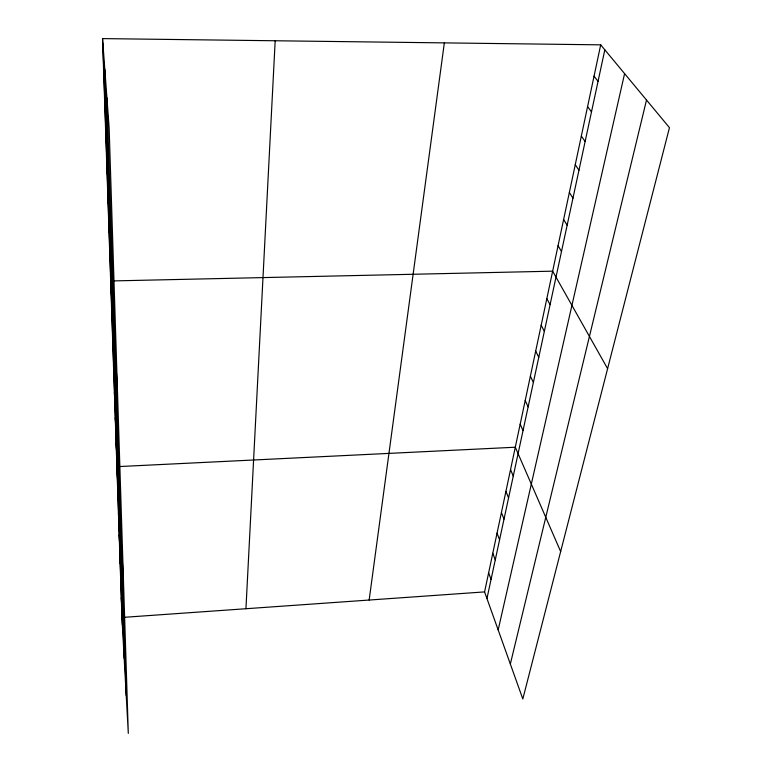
<?xml version="1.0" encoding="UTF-8"?>
<svg xmlns="http://www.w3.org/2000/svg" width="772" height="772" viewBox="0 0 772 772"><rect width="100%" height="100%" fill="white"/><g stroke="black" fill="none" stroke-linecap="round" stroke-linejoin="round"><path stroke-width="1.16" d="M245.94 608.722L275.179 40.762M369.161 600.037L444.344 42.885M600.693 44.844L669.459 127.67L522.818 698.988L484.584 591.902L600.693 44.844L102.541 38.6L121.937 617.465L128.306 733.4L109.141 127.805L102.541 38.6M486.958 598.541L604.823 49.823M498.172 629.942L624.596 73.639M510.34 664.045L646.511 100.032M124.34 617.301L484.584 591.902M114.237 280.892L552.656 271.175L607.603 368.678M594.035 76.196L598.049 81.33M587.579 106.604L591.497 111.882M581.326 136.084L585.128 141.498M575.256 164.706L578.961 170.236M569.36 192.489L572.969 198.134M563.628 219.47L567.15 225.221M558.059 245.689L561.495 251.537M546.827 298.619L550.089 304.65M541.182 325.253L544.347 331.362M535.691 351.086L538.779 357.272M530.374 376.176L533.375 382.43M525.201 400.533L528.135 406.854M520.174 424.214L523.03 430.583M560.655 551.575L515.291 447.22L116.89 466.674L123.452 580.062M510.543 469.598L513.264 476.063M505.921 491.368L508.584 497.872M501.424 512.55L504.019 519.093M497.052 533.172L499.581 539.744M492.787 553.263L495.267 559.854M488.628 572.834L491.06 579.454M103.68 72.423L104.075 77.924M104.77 105.146L105.166 110.811M105.832 136.808L106.237 142.627M106.864 167.476L107.26 173.43M107.858 197.178L108.254 203.258M108.823 225.964L109.219 232.169M109.759 253.892L110.164 260.203M110.666 280.979L117.344 387.023M111.641 310.093L112.046 316.607M112.587 338.281L112.992 344.881M113.503 365.571L113.899 372.258M114.381 392.022L114.787 398.786M115.24 417.671L115.646 424.494M116.08 442.539L116.485 449.42M117.672 490.104L118.077 497.081M118.434 512.859L118.83 519.884M119.177 534.967L119.573 542.031M119.892 556.458L120.297 563.55M120.596 577.359L120.992 584.472M121.281 597.682L121.667 604.823M106.922 97.841L126.222 695.447M104.818 69.412L124.195 658.526M102.937 43.917L122.333 624.625"/></g></svg>
